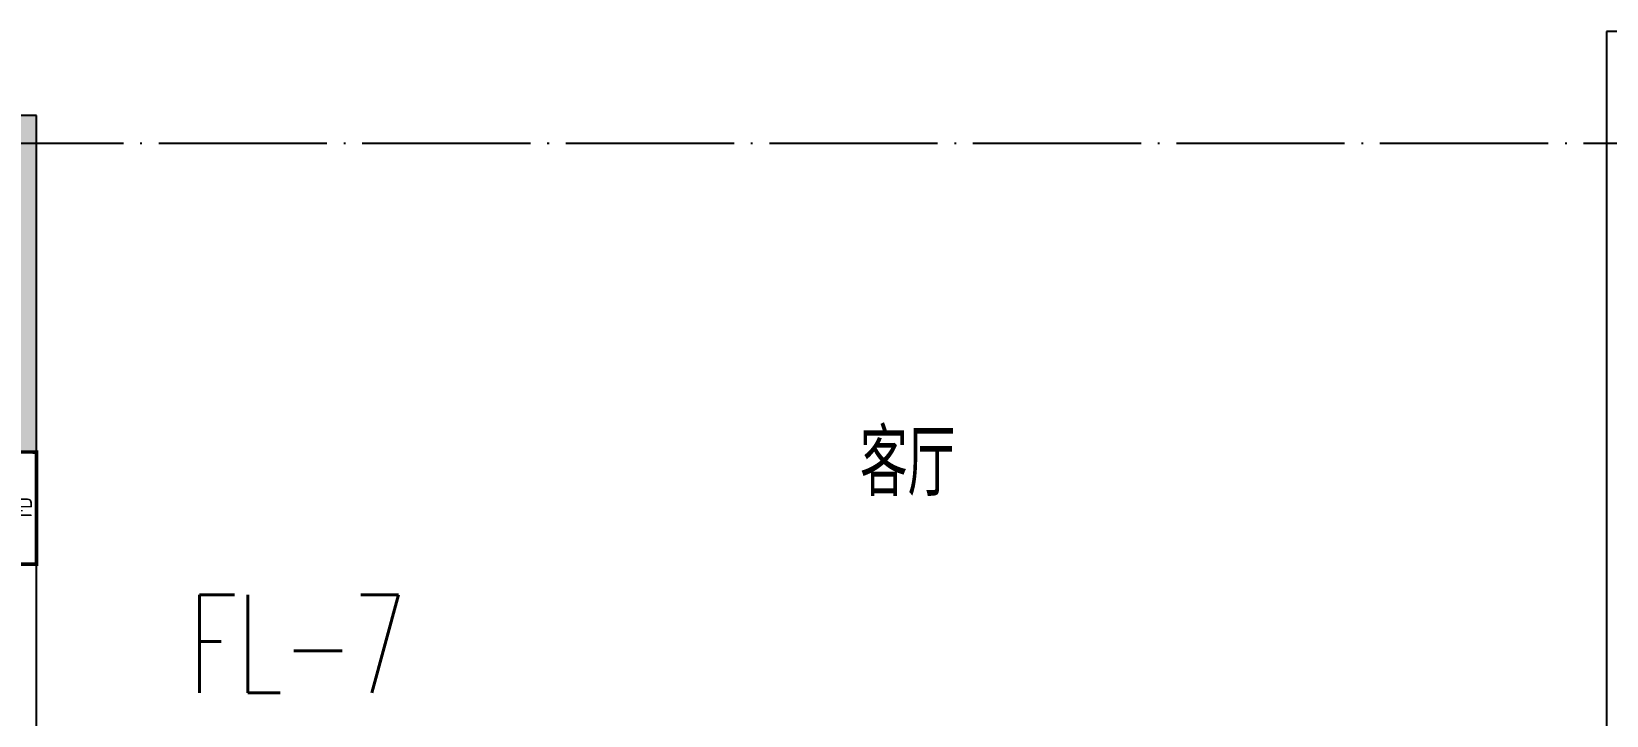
# Model space of a CAD drawing. Extents: x 27938 to 1507990, y 110129 to 923079.
# Drawn here: x 868699 to 874317, y 366584 to 369024 of the extents above; entities that cross this region are included whole.
import ezdxf

# ---------------------------------------------------------------- set-up
doc = ezdxf.new("R2010")
doc.units = 0
doc.header["$LTSCALE"] = 1000
doc.header["$MEASUREMENT"] = 0
doc.linetypes.add('DOTE', pattern=[2.42, 2, -0.2, 0.02, -0.2])
for name, color, linetype in [('COLUMN', 9, 'Continuous'), ('DIM_废水', 31, 'Continuous'), ('DOTE', 1, 'Continuous'), ('PUB_HATCH', 8, 'Continuous'), ('PUB_TEXT', 4, 'Continuous'), ('WALL', 9, 'Continuous')]:
    doc.layers.add(name, color=color, linetype=linetype)
doc.layers.add('EQUIP-消防', color=3, linetype='Continuous', lineweight=20)
doc.styles.add('_TWT_SERIAL', font='SIMPLEX', dxfattribs={"width": 0.8, "height": 3.5, "bigfont": 'HZTXT'})
doc.styles.get("Standard").update_dxf_attribs({"font": 'gbenor.shx', "bigfont": 'gbcbig.shx'})
doc.styles.add('房间名称', font='TSSDENG', dxfattribs={"width": 0.8, "bigfont": 'HZTXT'})

# ---------------------------------------------------------------- blocks, each defined once
blk = doc.blocks.new('GDGDGDSDA')
at = {"layer": 'DOTE', "color": 0, "linetype": 'DOTE', "ltscale": 0.3}
blk.add_line((471334.8, 366358.3), (417334.8, 366358.3), dxfattribs=at)
blk = doc.blocks.new('GFDGFSDFGD')
at = {"layer": 'PUB_HATCH'}
blk.add_hatch(color=256, dxfattribs=at).paths.add_polyline_path([(461416.6, 368723.7), (461216.6, 368723.7), (461216.6, 367523.7), (461416.6, 367523.7)])
at = {"layer": 'COLUMN', "color": 6}
for p, q in [((461416.6, 368723.7), (461216.6, 368723.7)), ((461416.6, 367523.7), (461416.6, 368723.7)), ((461216.6, 367523.7), (461416.6, 367523.7))]:
    blk.add_line(p, q, dxfattribs=at)
blk = doc.blocks.new('FSFSFSFSEG')
at = {"layer": 'EQUIP-消防', "const_width": 12.8}
blk.add_lwpolyline([(136866.6, 335152.5), (136466.6, 335152.5), (136466.6, 335052.5), (136866.6, 335052.5)], close=True, dxfattribs=at)
at = {"layer": 'PUB_TEXT', "color": 7, "true_color": 0xffffff, "style": '房间名称', "width": 0.8}
blk.add_text('rD', height=64.8, dxfattribs=at).set_placement((136633.7, 335069))
blk = doc.blocks.new('GHFHFHTFHCSDCS')
at = {"rotation": 89.99999999297357}
blk.add_blockref('FSFSFSFSEG', (796469.1, 230657.2), dxfattribs=at)

msp = doc.modelspace()

# ---------------------------------------------------------------- linework, layer by layer
at = {"layer": 'WALL', "color": 8}
for p, q in [((874516.6, 369023.7), (874316.6, 369023.7)), ((874316.6, 369023.7), (874316.6, 365723.7)), ((868716.6, 368723.7), (868416.6, 368723.7)), ((868716.6, 365723.7), (868716.6, 368723.7))]:
    msp.add_line(p, q, dxfattribs=at)

# ---------------------------------------------------------------- block references
at = {"color": 8}
for name in ['GFDGFSDFGD', 'GHFHFHTFHCSDCS']:
    msp.add_blockref(name, (407300, 0), dxfattribs=at)
at = {"layer": 'DOTE', "color": 169}
msp.add_blockref('GDGDGDSDA', (408581.8, 2265.4), dxfattribs=at)

# ---------------------------------------------------------------- texts
at = {"layer": 'DIM_废水', "color": 7, "style": '_TWT_SERIAL', "width": 0.64}
msp.add_text('FL-7', height=350, dxfattribs=at).set_placement((869259.4, 366664.5))
at = {"layer": 'PUB_TEXT', "color": 8}
msp.add_text('客厅', height=236.31, dxfattribs=at).set_placement((871653.6, 367366.2))

doc.saveas('drawing.dxf')
